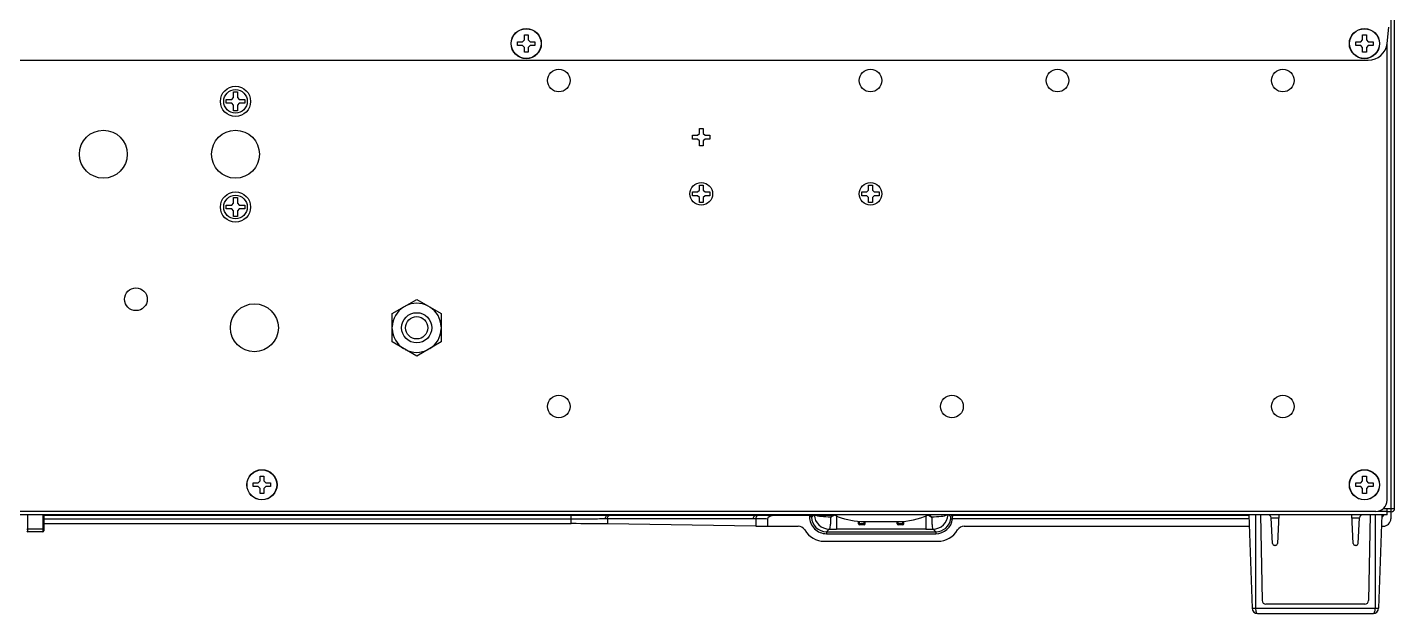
# Model space of a CAD drawing. Header units: millimetres. Extents: x 361 to 5577, y 463 to 3774.
# Drawn here: x 802.3 to 1164.4, y 1958.6 to 2114 of the extents above; entities that cross this region are included whole.
import ezdxf

# ---------------------------------------------------------------- set-up
doc = ezdxf.new("R2010")
doc.units = ezdxf.units.MM
doc.header["$LTSCALE"] = 330
doc.layers.get('0').update_dxf_attribs({"linetype": 'CONTINUOUS'})
for name, color, linetype in [('03___PRT_ALL_CURVES', 7, 'CONTINUOUS'), ('ASSI', 7, 'CONTINUOUS'), ('GEOM', 7, 'CONTINUOUS')]:
    doc.layers.add(name, color=color, linetype=linetype)

msp = doc.modelspace()

# ---------------------------------------------------------------- linework, layer by layer
at = {"color": 9, "linetype": 'Continuous'}
for p, q in [((1163.48, 1986.47), (1163.48, 2386.57)), ((1127.53, 1984.77), (1127.53, 1960.07)), ((1159.22, 1984.77), (1159.22, 1960.07)), ((1159.88, 1985.77), (1162.38, 1985.77)), ((1024.18, 1982.42), (1022.38, 1982.42)), ((1022.68, 1982.12), (1022.68, 1983.05)), ((1023.88, 1982.12), (1023.88, 1983.02)), ((1034.38, 1982.42), (1032.58, 1982.42)), ((1032.88, 1982.12), (1032.88, 1983.02)), ((1034.08, 1982.12), (1034.08, 1983.05)), ((1131.68, 1984.03), (1133.7, 1984.03)), ((1153.06, 1984.03), (1155.08, 1984.03)), ((1126.64, 1960.07), (1160.12, 1960.07))]:
    msp.add_line(p, q, dxfattribs=at)
at = {"color": 7, "linetype": 'Continuous'}
for p, q in [((1164.38, 1986.47), (1164.38, 2386.67)), ((933.88, 2111.97), (934.88, 2111.97)), ((933.88, 2110.67), (933.88, 2111.97)), ((934.88, 2111.97), (934.88, 2110.67)), ((1155.88, 2111.97), (1156.88, 2111.97)), ((1155.88, 2110.67), (1155.88, 2111.97)), ((1156.88, 2111.97), (1156.88, 2110.67)), ((932.08, 2110.17), (933.38, 2110.17)), ((932.08, 2109.17), (932.08, 2110.17)), ((933.38, 2109.17), (932.08, 2109.17)), ((933.38, 2110.17), (933.88, 2110.67)), ((933.88, 2108.67), (933.38, 2109.17)), ((933.88, 2107.37), (933.88, 2108.67)), ((934.88, 2110.67), (935.38, 2110.17)), ((935.38, 2109.17), (934.88, 2108.67)), ((934.88, 2108.67), (934.88, 2107.37)), ((935.38, 2110.17), (936.68, 2110.17)), ((936.68, 2109.17), (935.38, 2109.17)), ((936.68, 2110.17), (936.68, 2109.17)), ((1154.08, 2110.17), (1155.38, 2110.17)), ((1154.08, 2109.17), (1154.08, 2110.17)), ((1155.38, 2109.17), (1154.08, 2109.17)), ((1155.38, 2110.17), (1155.88, 2110.67)), ((1155.88, 2108.67), (1155.38, 2109.17)), ((1155.88, 2107.37), (1155.88, 2108.67)), ((1156.88, 2110.67), (1157.38, 2110.17)), ((1157.38, 2109.17), (1156.88, 2108.67)), ((1156.88, 2108.67), (1156.88, 2107.37)), ((1157.38, 2110.17), (1158.68, 2110.17)), ((1158.68, 2109.17), (1157.38, 2109.17)), ((1158.68, 2110.17), (1158.68, 2109.17)), ((934.88, 2107.37), (933.88, 2107.37)), ((1156.88, 2107.37), (1155.88, 2107.37)), ((856.88, 2096.87), (857.88, 2096.87)), ((856.88, 2095.37), (856.88, 2096.87)), ((857.88, 2096.87), (857.88, 2095.37)), ((854.88, 2094.87), (856.38, 2094.87)), ((854.88, 2093.87), (854.88, 2094.87)), ((856.38, 2093.87), (854.88, 2093.87)), ((856.38, 2094.87), (856.88, 2095.37)), ((856.88, 2093.37), (856.38, 2093.87)), ((856.88, 2091.87), (856.88, 2093.37)), ((857.88, 2095.37), (858.38, 2094.87)), ((858.38, 2093.87), (857.88, 2093.37)), ((857.88, 2093.37), (857.88, 2091.87)), ((858.38, 2094.87), (859.88, 2094.87)), ((859.88, 2093.87), (858.38, 2093.87)), ((859.88, 2094.87), (859.88, 2093.87)), ((857.88, 2091.87), (856.88, 2091.87)), ((979.75, 2085.38), (980.25, 2085.88)), ((980.25, 2087.18), (981.25, 2087.18)), ((980.25, 2085.88), (980.25, 2087.18)), ((981.25, 2087.18), (981.25, 2085.88)), ((981.25, 2085.88), (981.75, 2085.38)), ((978.45, 2085.38), (979.75, 2085.38)), ((978.45, 2084.38), (978.45, 2085.38)), ((979.75, 2084.38), (978.45, 2084.38)), ((980.25, 2083.88), (979.75, 2084.38)), ((980.25, 2082.58), (980.25, 2083.88)), ((981.25, 2082.58), (980.25, 2082.58)), ((981.75, 2084.38), (981.25, 2083.88)), ((981.25, 2083.88), (981.25, 2082.58)), ((981.75, 2085.38), (983.05, 2085.38)), ((983.05, 2084.38), (981.75, 2084.38)), ((983.05, 2085.38), (983.05, 2084.38)), ((980.25, 2072.18), (981.25, 2072.18)), ((980.25, 2070.88), (980.25, 2072.18)), ((981.25, 2072.18), (981.25, 2070.88)), ((1025.05, 2072.18), (1026.05, 2072.18)), ((1025.05, 2070.88), (1025.05, 2072.18)), ((1026.05, 2072.18), (1026.05, 2070.88)), ((856.88, 2068.87), (857.88, 2068.87)), ((856.88, 2067.37), (856.88, 2068.87)), ((857.88, 2068.87), (857.88, 2067.37)), ((978.45, 2070.38), (979.75, 2070.38)), ((978.45, 2069.38), (978.45, 2070.38)), ((979.75, 2069.38), (978.45, 2069.38)), ((979.75, 2070.38), (980.25, 2070.88)), ((980.25, 2068.88), (979.75, 2069.38)), ((980.25, 2067.58), (980.25, 2068.88)), ((981.25, 2070.88), (981.75, 2070.38)), ((981.75, 2069.38), (981.25, 2068.88)), ((981.25, 2068.88), (981.25, 2067.58)), ((981.75, 2070.38), (983.05, 2070.38)), ((983.05, 2069.38), (981.75, 2069.38)), ((983.05, 2070.38), (983.05, 2069.38)), ((1023.25, 2070.38), (1024.55, 2070.38)), ((1023.25, 2069.38), (1023.25, 2070.38)), ((1024.55, 2069.38), (1023.25, 2069.38)), ((1024.55, 2070.38), (1025.05, 2070.88)), ((1025.05, 2068.88), (1024.55, 2069.38)), ((1025.05, 2067.58), (1025.05, 2068.88)), ((1026.05, 2070.88), (1026.55, 2070.38)), ((1026.55, 2069.38), (1026.05, 2068.88)), ((1026.05, 2068.88), (1026.05, 2067.58)), ((1026.55, 2070.38), (1027.85, 2070.38)), ((1027.85, 2069.38), (1026.55, 2069.38)), ((1027.85, 2070.38), (1027.85, 2069.38)), ((854.88, 2066.87), (856.38, 2066.87)), ((854.88, 2065.87), (854.88, 2066.87)), ((856.38, 2065.87), (854.88, 2065.87)), ((856.38, 2066.87), (856.88, 2067.37)), ((856.88, 2065.37), (856.38, 2065.87)), ((856.88, 2063.87), (856.88, 2065.37)), ((857.88, 2067.37), (858.38, 2066.87)), ((858.38, 2065.87), (857.88, 2065.37)), ((857.88, 2065.37), (857.88, 2063.87)), ((858.38, 2066.87), (859.88, 2066.87)), ((859.88, 2065.87), (858.38, 2065.87)), ((859.88, 2066.87), (859.88, 2065.87)), ((981.25, 2067.58), (980.25, 2067.58)), ((1026.05, 2067.58), (1025.05, 2067.58)), ((857.88, 2063.87), (856.88, 2063.87)), ((898.88, 2038.12), (905.38, 2041.87)), ((905.38, 2041.87), (911.88, 2038.12)), ((898.88, 2030.61), (898.88, 2038.12)), ((911.88, 2038.12), (911.88, 2030.61)), ((905.38, 2026.86), (898.88, 2030.61)), ((911.88, 2030.61), (905.38, 2026.86)), ((862.08, 1993.27), (863.38, 1993.27)), ((862.08, 1992.27), (862.08, 1993.27)), ((863.38, 1992.27), (862.08, 1992.27)), ((863.38, 1993.27), (863.88, 1993.77)), ((863.88, 1991.77), (863.38, 1992.27)), ((863.88, 1995.07), (864.88, 1995.07)), ((863.88, 1993.77), (863.88, 1995.07)), ((863.88, 1990.47), (863.88, 1991.77)), ((864.88, 1995.07), (864.88, 1993.77)), ((864.88, 1993.77), (865.38, 1993.27)), ((865.38, 1992.27), (864.88, 1991.77)), ((864.88, 1991.77), (864.88, 1990.47)), ((865.38, 1993.27), (866.68, 1993.27)), ((866.68, 1992.27), (865.38, 1992.27)), ((866.68, 1993.27), (866.68, 1992.27)), ((1154.08, 1993.27), (1155.38, 1993.27)), ((1154.08, 1992.27), (1154.08, 1993.27)), ((1155.38, 1992.27), (1154.08, 1992.27)), ((1155.38, 1993.27), (1155.88, 1993.77)), ((1155.88, 1991.77), (1155.38, 1992.27)), ((1155.88, 1995.07), (1156.88, 1995.07)), ((1155.88, 1993.77), (1155.88, 1995.07)), ((1155.88, 1990.47), (1155.88, 1991.77)), ((1156.88, 1995.07), (1156.88, 1993.77)), ((1156.88, 1993.77), (1157.38, 1993.27)), ((1157.38, 1992.27), (1156.88, 1991.77)), ((1156.88, 1991.77), (1156.88, 1990.47)), ((1157.38, 1993.27), (1158.68, 1993.27)), ((1158.68, 1992.27), (1157.38, 1992.27)), ((1158.68, 1993.27), (1158.68, 1992.27)), ((864.88, 1990.47), (863.88, 1990.47)), ((1156.88, 1990.47), (1155.88, 1990.47)), ((1162.38, 1984.77), (366.38, 1984.77)), ((1017, 1984.31), (1015.81, 1984.77)), ((1125.77, 1984.77), (1126.64, 1960.07)), ((1128.88, 1984.77), (1129.28, 1962.11)), ((1133.74, 1984.77), (1133.34, 1977.19)), ((1153.41, 1977.19), (1153.02, 1984.77)), ((1157.88, 1984.77), (1157.48, 1962.11)), ((1160.98, 1984.77), (1160.12, 1960.07)), ((1161.38, 1986.47), (1163.48, 1986.47)), ((1162.38, 1985.77), (1162.38, 1986.47)), ((1163.48, 1986.37), (1162.38, 1986.37)), ((1162.38, 1984.77), (1162.38, 1985.77)), ((1163.48, 1985.57), (1162.38, 1985.57)), ((1163.38, 1986.47), (1163.38, 1986.37)), ((1163.38, 1985.57), (1163.38, 1983.76)), ((1163.48, 1986.47), (1164.38, 1986.47)), ((1163.48, 1985.57), (1163.48, 1986.37)), ((946.25, 1982.46), (806.63, 1982.46)), ((995.2, 1981.83), (955.89, 1982.4)), ((1022.38, 1982.42), (1022.38, 1983.07)), ((1023.88, 1982.12), (1022.68, 1982.12)), ((1023.88, 1983.02), (1032.88, 1983.02)), ((1024.18, 1982.42), (1024.18, 1983.02)), ((1032.58, 1982.42), (1032.58, 1983.02)), ((1034.08, 1982.12), (1032.88, 1982.12)), ((1034.38, 1982.42), (1034.38, 1983.07)), ((1132.04, 1977.19), (1131.68, 1984.05)), ((1154.72, 1977.19), (1155.08, 1984.05)), ((1132.54, 1976.72), (1132.84, 1976.72)), ((1153.92, 1976.72), (1154.22, 1976.72)), ((1156.47, 1961.12), (1130.28, 1961.12)), ((1128.14, 1958.61), (1158.61, 1958.61))]:
    msp.add_line(p, q, dxfattribs=at)
for radius in [4, 2.95]:
    msp.add_circle((905.38, 2034.37), radius, dxfattribs=at)
for centre, radius, start, end in [((905.38, 2034.37), 6.51, 122.3676, 177.6324), ((905.38, 2034.37), 6.51, 62.3676, 117.6324), ((905.38, 2034.37), 6.51, 2.3676, 57.6324), ((905.38, 2034.37), 6.51, 182.3676, 237.6324), ((905.38, 2034.37), 6.51, 302.3676, 357.6324), ((905.38, 2034.37), 6.51, 242.3676, 297.6324), ((1032.88, 2002.02), 19, 270, 294.5703), ((1130.92, 1984.01), 0.754, 3, 90), ((1155.83, 1984.01), 0.754, 90, 177), ((1163.48, 1986.47), 0.9, 270, 360), ((1163.48, 1986.47), 0.1, 270, 360), ((1023.88, 2002.02), 19, 248.7607, 270), ((1022.68, 1982.42), 0.3, 180, 270), ((1023.88, 1982.42), 0.3, 270, 360), ((1032.88, 1982.42), 0.3, 180, 270), ((1034.08, 1982.42), 0.3, 270, 360), ((1132.54, 1977.22), 0.503, 183, 270), ((1132.84, 1977.22), 0.503, 270, 357), ((1153.92, 1977.22), 0.503, 183, 270), ((1154.22, 1977.22), 0.503, 270, 357), ((1128.14, 1960.12), 1.51, 182, 270), ((1130.28, 1962.13), 1.01, 181, 270), ((1156.47, 1962.13), 1.01, 270, 359), ((1158.61, 1960.12), 1.51, 270, 358)]:
    msp.add_arc(centre, radius, start, end, dxfattribs=at)
for centre, major_axis, ratio, start_param, end_param in [((946.25, 1982.2), (15, 0), 0.017455, 0.872665, 1.570796), ((1161.38, 1983.77), (-1.41, 1.41), 0.999695, 2.356347, 3.926839)]:
    msp.add_ellipse(centre, major_axis=major_axis, ratio=ratio, start_param=start_param, end_param=end_param, dxfattribs=at)
at = {"color": 9, "linetype": 'Continuous'}
for points, knots in [([(1127.53, 1960.07), (1127.53, 1959.87), (1127.56, 1959.51), (1127.66, 1959.04), (1127.85, 1958.71), (1128.06, 1958.61), (1128.14, 1958.61)], [0, 0, 0, 0, 0.343638, 0.632384, 0.843751, 1, 1, 1, 1]), ([(1158.61, 1958.61), (1158.7, 1958.61), (1158.91, 1958.71), (1159.09, 1959.04), (1159.2, 1959.51), (1159.22, 1959.87), (1159.22, 1960.07)], [0, 0, 0, 0, 0.156249, 0.367616, 0.656362, 1, 1, 1, 1])]:
    msp.add_open_spline(points, degree=3, knots=knots, dxfattribs=at)
at = {"layer": '03___PRT_ALL_CURVES', "color": 40, "linetype": 'Continuous'}
msp.add_line((806.63, 1984.68), (1015.78, 1984.68), dxfattribs=at)
at = {"layer": 'ASSI', "color": 7, "linetype": 'Continuous'}
for centre in [(934.38, 2109.67), (1156.38, 2109.67), (857.38, 2094.37), (857.38, 2066.37), (864.38, 1992.77), (1156.38, 1992.77)]:
    msp.add_circle(centre, 4, dxfattribs=at)
at = {"layer": 'ASSI', "color": 9, "linetype": 'Continuous'}
for centre, radius in [((934.38, 2109.67), 3.95), ((1156.38, 2109.67), 3.95), ((857.38, 2094.37), 3.13), ((857.38, 2066.37), 3.13), ((864.38, 1992.77), 3.95), ((1156.38, 1992.77), 3.95)]:
    msp.add_circle(centre, radius, dxfattribs=at)
at = {"layer": 'GEOM', "color": 7, "linetype": 'Continuous'}
for p, q in [((1162.37, 2109.71), (1162.85, 2113.99)), ((1162.38, 1988.67), (1162.38, 2109.71)), ((371.35, 2105.27), (1157.4, 2105.27)), ((1159.38, 1985.67), (369.38, 1985.67)), ((806.63, 1984.77), (806.63, 1980.52)), ((1004.84, 1984.7), (1009.41, 1984.7)), ((998.3, 1983.69), (998.3, 1981.79)), ((998.3, 1981.79), (1006.4, 1981.79)), ((1050.35, 1981.79), (1125.88, 1981.79)), ((1160.88, 1981.77), (1161.38, 1981.77)), ((806.38, 1980.27), (802.38, 1980.27)), ((1013.33, 1977.79), (1043.42, 1977.79))]:
    msp.add_line(p, q, dxfattribs=at)
at = {"layer": 'GEOM', "color": 9, "linetype": 'Continuous'}
for p, q in [((802.38, 1980.27), (802.38, 1984.77)), ((806.38, 1984.77), (806.38, 1980.27)), ((946.25, 1984.69), (806.63, 1984.69)), ((946.25, 1982.46), (946.25, 1984.77)), ((955.89, 1984.7), (955.89, 1984.77)), ((995.2, 1984.7), (956.52, 1984.7)), ((995.2, 1984.7), (995.2, 1984.77)), ((1004.84, 1984.7), (1004.84, 1984.77)), ((1009.47, 1984.77), (1009.41, 1984.7)), ((1009.41, 1984.7), (1009.41, 1984.3)), ((1010.46, 1984.77), (1009.91, 1984.22)), ((1016.55, 1984.48), (1016.55, 1981.02)), ((1040.21, 1984.49), (1040.21, 1981.02)), ((1046.83, 1984.23), (1046.3, 1984.77)), ((1047.33, 1984.72), (1047.29, 1984.77)), ((1047.33, 1984.72), (1125.77, 1984.72)), ((806.38, 1980.99), (802.38, 1980.99)), ((946.25, 1983.69), (806.63, 1983.69)), ((994.57, 1983.7), (955.3, 1983.7)), ((955.89, 1983.7), (955.89, 1982.4)), ((995.2, 1983.7), (995.2, 1981.83)), ((1009.9, 1984.3), (1009.41, 1984.3)), ((1014.64, 1981.03), (1013.91, 1980.3)), ((1040.21, 1981.02), (1016.55, 1981.02)), ((1042.84, 1980.3), (1042.12, 1981.03)), ((1046.81, 1983.78), (1047.31, 1983.72)), ((1125.81, 1983.72), (1047.31, 1983.72)), ((1013.91, 1980.3), (1042.84, 1980.3)), ((1013.91, 1980.3), (1013.91, 1979.8)), ((1013.91, 1979.8), (1042.84, 1979.8)), ((1042.84, 1980.3), (1042.84, 1979.8))]:
    msp.add_line(p, q, dxfattribs=at)
at = {"layer": 'GEOM', "color": 7, "linetype": 'Continuous'}
msp.add_lwpolyline([(1009.91, 1984.22), (1009.91, 1984.25), (1009.91, 1984.27), (1009.9, 1984.3)], dxfattribs=at)
for centre, radius in [((943, 2099.88), 3), ((1025.55, 2099.88), 3), ((1075.08, 2099.88), 3), ((1134.77, 2099.88), 3), ((822.38, 2080.37), 6.35), ((857.38, 2080.37), 6.35), ((980.75, 2069.88), 3), ((1025.55, 2069.88), 3), ((831.02, 2041.92), 3), ((862.38, 2034.37), 6.35), ((943, 2013.52), 3), ((1047.14, 2013.52), 3), ((1134.77, 2013.52), 3)]:
    msp.add_circle(centre, radius, dxfattribs=at)
for centre, radius, start, end in [((1157.4, 2110.27), 5, 270, 353.6598), ((1159.38, 1988.67), 3, 270, 360), ((1004.82, 1159.55), 825.16, 89.999, 90.26117), ((802.38, 1980.52), 0.25, 180, 270), ((806.38, 1980.52), 0.25, 270, 360)]:
    msp.add_arc(centre, radius, start, end, dxfattribs=at)
at = {"layer": 'GEOM', "color": 9, "linetype": 'Continuous'}
for centre, radius, start, end in [((1014.64, 1985.03), 4, 183.7709, 269.9788), ((1042.12, 1985.03), 4, 270.0215, 356.2291), ((1013.91, 1984.3), 4.5, 179.9979, 270.0021), ((1013.91, 1984.3), 4, 181.116, 270.0061), ((1016.91, 2927.26), 946.24, 269.86258, 269.97825), ((1040.09, 2756.01), 774.98, 270.00897, 270.1502), ((1042.84, 1984.3), 4, 269.9935, 352.6062), ((1042.84, 1984.3), 4.5, 269.997, 352.6034)]:
    msp.add_arc(centre, radius, start, end, dxfattribs=at)
at = {"layer": 'GEOM', "color": 7, "linetype": 'Continuous'}
for centre, major_axis, ratio, start_param, end_param in [((1004.84, 1982.03), (15, 0), 0.017455, -2.268928, -2.021823), ((1006.4, 1979.79), (1.41, 1.41), 0.999695, -0.261952, 0.785246), ((1050.35, 1979.79), (1.41, -1.41), 0.999695, 2.356347, 3.403544), ((1013.33, 1983.79), (4.24, 4.24), 0.999695, 2.879641, 3.926839), ((1043.42, 1983.79), (4.24, -4.24), 0.999695, -0.785246, 0.261952)]:
    msp.add_ellipse(centre, major_axis=major_axis, ratio=ratio, start_param=start_param, end_param=end_param, dxfattribs=at)
at = {"layer": 'GEOM', "color": 9, "linetype": 'Continuous'}
for points, knots in [([(955.89, 1984.7), (955.16, 1984.7), (951.95, 1984.69), (948.74, 1984.69), (946.25, 1984.69)], [0, 0, 0, 0, 0.226042, 1, 1, 1, 1]), ([(955.3, 1983.7), (955.3, 1983.82), (955.33, 1984.21), (955.62, 1984.69), (955.89, 1984.7)], [0, 0, 0, 0, 0.314847, 1, 1, 1, 1]), ([(955.89, 1983.7), (955.89, 1983.83), (955.92, 1984.22), (956.24, 1984.69), (956.52, 1984.7)], [0, 0, 0, 0, 0.308887, 1, 1, 1, 1]), ([(994.57, 1983.7), (994.57, 1983.83), (994.6, 1984.22), (994.91, 1984.69), (995.2, 1984.7)], [0, 0, 0, 0, 0.308887, 1, 1, 1, 1]), ([(995.2, 1983.7), (995.2, 1983.82), (995.23, 1984.22), (995.54, 1984.69), (995.83, 1984.7)], [0, 0, 0, 0, 0.308886, 1, 1, 1, 1]), ([(1001.06, 1984.69), (1000.59, 1984.69), (998.85, 1984.69), (997.1, 1984.7), (995.83, 1984.7)], [0, 0, 0, 0, 0.269617, 1, 1, 1, 1]), ([(1015.01, 1984.21), (1014.16, 1984.2), (1012.79, 1984.29), (1011.35, 1984.49), (1010.87, 1984.76)], [0, 0, 0, 0, 0.602122, 1, 1, 1, 1]), ([(1045.89, 1984.76), (1045.41, 1984.49), (1043.97, 1984.28), (1042.59, 1984.2), (1041.75, 1984.21)], [0, 0, 0, 0, 0.397964, 1, 1, 1, 1]), ([(1047.31, 1983.72), (1047.32, 1983.95), (1047.29, 1984.27), (1047.38, 1984.63), (1047.33, 1984.72)], [0, 0, 0, 0, 0.701307, 1, 1, 1, 1]), ([(802.13, 1981.01), (802.13, 1981), (802.16, 1981), (802.21, 1980.99), (802.29, 1980.99), (802.35, 1980.99), (802.38, 1980.99)], [0, 0, 0, 0, 0.084101, 0.300649, 0.621802, 1, 1, 1, 1]), ([(806.63, 1981.01), (806.63, 1981), (806.59, 1981), (806.55, 1980.99), (806.47, 1980.99), (806.41, 1980.99), (806.38, 1980.99)], [0, 0, 0, 0, 0.084101, 0.300649, 0.621802, 1, 1, 1, 1]), ([(955.3, 1983.7), (954.62, 1983.7), (951.6, 1983.69), (948.58, 1983.69), (946.25, 1983.69)], [0, 0, 0, 0, 0.226133, 1, 1, 1, 1]), ([(998.3, 1983.69), (998.03, 1983.7), (996.99, 1983.7), (995.96, 1983.7), (995.2, 1983.7)], [0, 0, 0, 0, 0.264521, 1, 1, 1, 1]), ([(1015.01, 1984.21), (1014.99, 1983.79), (1014.97, 1983.05), (1014.91, 1982.02), (1014.79, 1981.47), (1014.73, 1981.04), (1014.64, 1981.03)], [0, 0, 0, 0, 0.387432, 0.703587, 0.914131, 1, 1, 1, 1]), ([(1041.75, 1984.21), (1041.77, 1983.79), (1041.79, 1983.05), (1041.85, 1982.02), (1041.97, 1981.47), (1042.03, 1981.04), (1042.12, 1981.03)], [0, 0, 0, 0, 0.387446, 0.703603, 0.914141, 1, 1, 1, 1]), ([(1046.81, 1983.78), (1046.82, 1983.89), (1046.8, 1984.02), (1046.86, 1984.2), (1046.83, 1984.23)], [0, 0, 0, 0, 0.721331, 1, 1, 1, 1])]:
    msp.add_open_spline(points, degree=3, knots=knots, dxfattribs=at)
for points in [[(956.52, 1984.7), (956.31, 1984.7), (956.1, 1984.7), (955.89, 1984.7)], [(995.83, 1984.7), (995.62, 1984.7), (995.41, 1984.7), (995.2, 1984.7)], [(1015.5, 1984.76), (1015.34, 1984.57), (1015.17, 1984.4), (1015.01, 1984.21)], [(1016, 1984.69), (1015.68, 1984.5), (1015.36, 1984.33), (1015.01, 1984.21)], [(1041.75, 1984.21), (1041.38, 1984.33), (1041.03, 1984.53), (1040.69, 1984.73)], [(1041.75, 1984.21), (1041.59, 1984.4), (1041.42, 1984.57), (1041.26, 1984.76)], [(1046.83, 1984.23), (1046.84, 1984.46), (1047.1, 1984.72), (1047.33, 1984.72)], [(1160.97, 1984.1), (1161.2, 1984.28), (1161.4, 1984.51), (1161.53, 1984.76)], [(995.2, 1983.7), (994.99, 1983.7), (994.78, 1983.7), (994.57, 1983.7)]]:
    msp.add_open_spline(points, degree=3, dxfattribs=at)
at = {"layer": 'GEOM', "color": 7, "linetype": 'Continuous'}
for points, knots in [([(1001.06, 1984.69), (1000.54, 1984.69), (999.65, 1984.68), (998.3, 1984.19), (998.3, 1983.69)], [0, 0, 0, 0, 0.514251, 1, 1, 1, 1]), ([(1009.9, 1984.3), (1009.89, 1984.35), (1009.82, 1984.56), (1009.58, 1984.7), (1009.41, 1984.7)], [0, 0, 0, 0, 0.2187, 1, 1, 1, 1])]:
    msp.add_open_spline(points, degree=3, knots=knots, dxfattribs=at)

doc.saveas('drawing.dxf')
